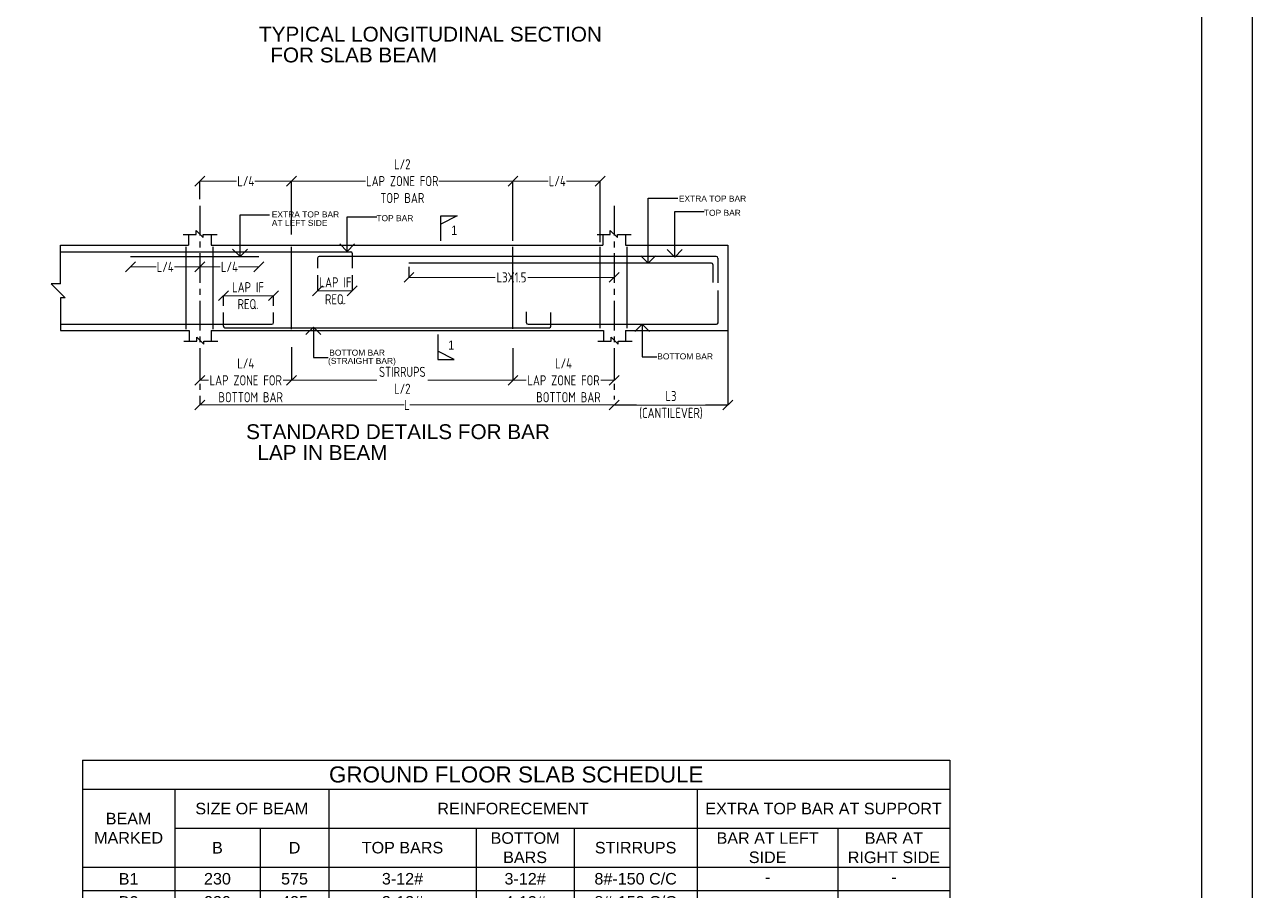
# Model space of a CAD drawing. Header units: inches. Extents: x -605 to 2991212, y -2872845 to 0.
# Drawn here: x 2852199 to 2877048, y -2083516 to -2066002 of the extents above; entities that cross this region are included whole.
import ezdxf
from ezdxf.enums import TextEntityAlignment as Align

# ---------------------------------------------------------------- set-up
doc = ezdxf.new("R2010")
doc.units = ezdxf.units.IN
doc.header["$LTSCALE"] = 600
doc.header["$MEASUREMENT"] = 0
doc.linetypes.add('CENTER', pattern=[2, 1.25, -0.25, 0.25, -0.25])
for name, color, linetype, lineweight in [('BLOCK', 7, 'Continuous', 30), ('ELE', 30, 'Continuous', 18), ('L4', 4, 'Continuous', 30), ('rDIMension', 1, 'Continuous', 18), ('rRCC 1', 3, 'Continuous', 25), ('rRCC 2', 40, 'Continuous', 15), ('rREINF 1', 1, 'Continuous', 25), ('rSHEET', 2, 'Continuous', 30), ('TEXT6', 6, 'Continuous', 50)]:
    doc.layers.add(name, color=color, linetype=linetype, lineweight=lineweight)
doc.layers.add('see level', color=2, linetype='Continuous')
doc.styles.add('DIM', font='geniso.shx', dxfattribs={"width": 0.85})
doc.styles.add('ROMANS', font='arial.ttf')
doc.styles.get("Standard").update_dxf_attribs({"font": 'arial.ttf'})
doc.styles.add('style1', font='arial.ttf', dxfattribs={"height": 8})
doc.dimstyles.new('ST-100', dxfattribs={"dimscale": 100, "dimtxt": 2.5, "dimasz": 2, "dimexe": 0.18, "dimexo": 0.0625, "dimgap": 0.2, "dimtad": 0, "dimdec": 0, "dimzin": 0, "dimdsep": 46, "dimtxsty": 'DIM', "dimblk": 'OPEN90', "dimcen": 0.09, "dimclrd": 256, "dimclrt": 7, "dimadec": 0, "dimazin": 0, "dimtfac": 1, "dimtdec": 0, "dimtofl": 0, "dimtmove": 0, "dimatfit": 3, "dimldrblk": 'OPEN90', "dimfxl": 1, "dimtolj": 1, "dimtzin": 0, "dimlwd": -1, "dimarcsym": 0})

# ---------------------------------------------------------------- blocks, each defined once
blk = doc.blocks.new('_Oblique')
at = {"color": 0, "lineweight": -2}
blk.add_line((-0.5, -0.5), (0.5, 0.5), dxfattribs=at)
blk = doc.blocks.new('*D230')
at = {"layer": 'Defpoints', "color": 0, "linetype": 'ByBlock', "transparency": 16777216}
for p in [(2862083, -2069169), (2862083, -2070377), (2863848, -2070405)]:
    blk.add_point(p, dxfattribs=at)
at = {"layer": 'rDIMension', "color": 0, "lineweight": -2, "transparency": 16777216}
for p, q in [((2862083, -2070377), (2862083, -2069169)), ((2863848, -2070405), (2863848, -2069169))]:
    blk.add_line(p, q, dxfattribs=at)
at = {"layer": 'rDIMension', "transparency": 16777216}
for p, q in [((2862083, -2069169), (2862794, -2069169)), ((2863848, -2069169), (2863165, -2069169))]:
    blk.add_line(p, q, dxfattribs=at)
at = {"layer": 'rDIMension', "linetype": 'ByBlock', "transparency": 16777216, "xscale": 200, "yscale": 200, "zscale": 200, "rotation": 180}
blk.add_blockref('_Oblique', (2862083, -2069169), dxfattribs=at)
at = {"layer": 'rDIMension', "linetype": 'ByBlock', "transparency": 16777216, "xscale": 200, "yscale": 200, "zscale": 200}
blk.add_blockref('_Oblique', (2863848, -2069169), dxfattribs=at)
at = {"layer": 'rDIMension', "color": 7, "linetype": 'ByBlock', "transparency": 16777216, "insert": (2862980, -2069169), "char_height": 205, "attachment_point": 5, "style": 'DIM'}
blk.add_mtext('\\A1;L/4', dxfattribs=at)
blk = doc.blocks.new('_Open90')
at = {"color": 0, "linetype": 'ByBlock', "lineweight": -2}
for p, q in [((0, 0), (-1, 0)), ((-0.5, 0.5), (0, 0)), ((0, 0), (-0.5, -0.5))]:
    blk.add_line(p, q, dxfattribs=at)
blk = doc.blocks.new('*D231')
at = {"layer": 'Defpoints', "color": 0, "linetype": 'ByBlock', "transparency": 16777216}
for p in [(2862083, -2072546), (2864129, -2072546), (2862083, -2073198)]:
    blk.add_point(p, dxfattribs=at)
at = {"layer": 'rDIMension', "color": 0, "lineweight": -2, "transparency": 16777216}
for p, q in [((2862083, -2072546), (2862083, -2073198)), ((2864129, -2072546), (2864129, -2073198))]:
    blk.add_line(p, q, dxfattribs=at)
at = {"layer": 'rDIMension', "transparency": 16777216}
for p, q in [((2862083, -2073198), (2862350, -2073198)), ((2864129, -2073198), (2863862, -2073198))]:
    blk.add_line(p, q, dxfattribs=at)
at = {"layer": 'rDIMension', "linetype": 'ByBlock', "transparency": 16777216, "xscale": 200, "yscale": 200, "zscale": 200, "rotation": 180}
blk.add_blockref('_Oblique', (2862083, -2073198), dxfattribs=at)
at = {"layer": 'rDIMension', "linetype": 'ByBlock', "transparency": 16777216, "xscale": 200, "yscale": 200, "zscale": 200}
blk.add_blockref('_Oblique', (2864129, -2073198), dxfattribs=at)
at = {"layer": 'rDIMension', "color": 7, "linetype": 'ByBlock', "transparency": 16777216, "insert": (2863106, -2073198), "char_height": 205, "attachment_point": 5, "style": 'DIM'}
blk.add_mtext('\\A1;L/4\\PLAP ZONE FOR\\P  BOTTOM BAR', dxfattribs=at)
blk = doc.blocks.new('*D232')
at = {"layer": 'Defpoints', "color": 0, "linetype": 'ByBlock', "transparency": 16777216}
for p in [(2857603, -2072526), (2862083, -2073198), (2862083, -2073198)]:
    blk.add_point(p, dxfattribs=at)
at = {"layer": 'rDIMension', "color": 0, "lineweight": -2, "transparency": 16777216}
blk.add_line((2857603, -2072526), (2857603, -2073198), dxfattribs=at)
at = {"layer": 'rDIMension', "transparency": 16777216}
for p, q in [((2857603, -2073198), (2859328, -2073198)), ((2862083, -2073198), (2860358, -2073198))]:
    blk.add_line(p, q, dxfattribs=at)
at = {"layer": 'rDIMension', "linetype": 'ByBlock', "transparency": 16777216, "xscale": 200, "yscale": 200, "zscale": 200, "rotation": 180}
blk.add_blockref('_Oblique', (2857603, -2073198), dxfattribs=at)
at = {"layer": 'rDIMension', "linetype": 'ByBlock', "transparency": 16777216, "xscale": 200, "yscale": 200, "zscale": 200}
blk.add_blockref('_Oblique', (2862083, -2073198), dxfattribs=at)
at = {"layer": 'rDIMension', "color": 7, "linetype": 'ByBlock', "transparency": 16777216, "insert": (2859843, -2073198), "char_height": 205, "attachment_point": 5, "style": 'DIM'}
blk.add_mtext('\\A1;STIRRUPS\\PL/2', dxfattribs=at)
blk = doc.blocks.new('*D233')
at = {"layer": 'Defpoints', "color": 0, "linetype": 'ByBlock', "transparency": 16777216}
for p in [(2855748, -2073584), (2864129, -2073697), (2864129, -2073697)]:
    blk.add_point(p, dxfattribs=at)
at = {"layer": 'rDIMension', "color": 0, "lineweight": -2, "transparency": 16777216}
for p, q in [((2855748, -2073584), (2855748, -2073697)), ((2864129, -2073697), (2864129, -2073697))]:
    blk.add_line(p, q, dxfattribs=at)
at = {"layer": 'rDIMension', "transparency": 16777216}
for p, q in [((2855748, -2073697), (2859883, -2073697)), ((2864129, -2073697), (2859993, -2073697))]:
    blk.add_line(p, q, dxfattribs=at)
at = {"layer": 'rDIMension', "linetype": 'ByBlock', "transparency": 16777216, "xscale": 200, "yscale": 200, "zscale": 200, "rotation": 180}
blk.add_blockref('_Oblique', (2855748, -2073697), dxfattribs=at)
at = {"layer": 'rDIMension', "linetype": 'ByBlock', "transparency": 16777216, "xscale": 200, "yscale": 200, "zscale": 200}
blk.add_blockref('_Oblique', (2864129, -2073697), dxfattribs=at)
at = {"layer": 'rDIMension', "color": 7, "linetype": 'ByBlock', "transparency": 16777216, "insert": (2859938, -2073697), "char_height": 205, "attachment_point": 5, "style": 'DIM'}
blk.add_mtext('\\A1;L', dxfattribs=at)
blk = doc.blocks.new('*D255')
at = {"layer": 'Defpoints', "color": 0, "linetype": 'ByBlock', "transparency": 16777216}
for p in [(2866432, -2072191), (2864129, -2073697), (2866432, -2073697)]:
    blk.add_point(p, dxfattribs=at)
at = {"layer": 'rDIMension', "color": 0, "lineweight": -2, "transparency": 16777216}
for p, q in [((2866432, -2072191), (2866432, -2073697)), ((2864129, -2073697), (2864129, -2073697))]:
    blk.add_line(p, q, dxfattribs=at)
at = {"layer": 'rDIMension', "transparency": 16777216}
for p, q in [((2864129, -2073697), (2864581, -2073697)), ((2866432, -2073697), (2865980, -2073697))]:
    blk.add_line(p, q, dxfattribs=at)
at = {"layer": 'rDIMension', "linetype": 'ByBlock', "transparency": 16777216, "xscale": 200, "yscale": 200, "zscale": 200, "rotation": 180}
blk.add_blockref('_Oblique', (2864129, -2073697), dxfattribs=at)
at = {"layer": 'rDIMension', "linetype": 'ByBlock', "transparency": 16777216, "xscale": 200, "yscale": 200, "zscale": 200}
blk.add_blockref('_Oblique', (2866432, -2073697), dxfattribs=at)
at = {"layer": 'rDIMension', "color": 7, "linetype": 'ByBlock', "transparency": 16777216, "insert": (2865280, -2073697), "char_height": 205, "attachment_point": 5, "style": 'DIM'}
blk.add_mtext('\\A1;L3\\P(CANTILEVER)', dxfattribs=at)
blk = doc.blocks.new('*D234')
at = {"layer": 'Defpoints', "color": 0, "linetype": 'ByBlock', "transparency": 16777216}
for p in [(2855748, -2072876), (2855748, -2073198), (2857603, -2073198)]:
    blk.add_point(p, dxfattribs=at)
at = {"layer": 'rDIMension', "color": 0, "lineweight": -2, "transparency": 16777216}
blk.add_line((2855748, -2072876), (2855748, -2073198), dxfattribs=at)
at = {"layer": 'rDIMension', "transparency": 16777216}
for p, q in [((2855748, -2073198), (2855919, -2073198)), ((2857603, -2073198), (2857431, -2073198))]:
    blk.add_line(p, q, dxfattribs=at)
at = {"layer": 'rDIMension', "linetype": 'ByBlock', "transparency": 16777216, "xscale": 200, "yscale": 200, "zscale": 200, "rotation": 180}
blk.add_blockref('_Oblique', (2855748, -2073198), dxfattribs=at)
at = {"layer": 'rDIMension', "linetype": 'ByBlock', "transparency": 16777216, "xscale": 200, "yscale": 200, "zscale": 200}
blk.add_blockref('_Oblique', (2857603, -2073198), dxfattribs=at)
at = {"layer": 'rDIMension', "color": 7, "linetype": 'ByBlock', "transparency": 16777216, "insert": (2856675, -2073198), "char_height": 205, "attachment_point": 5, "style": 'DIM'}
blk.add_mtext('\\A1;L/4\\PLAP ZONE FOR\\P  BOTTOM BAR', dxfattribs=at)
blk = doc.blocks.new('*D235')
at = {"layer": 'Defpoints', "color": 0, "linetype": 'ByBlock', "transparency": 16777216}
for p in [(2855748, -2070903), (2855748, -2070903), (2856940, -2070903)]:
    blk.add_point(p, dxfattribs=at)
at = {"layer": 'rDIMension', "transparency": 16777216}
for p, q in [((2855748, -2070903), (2856158, -2070903)), ((2856940, -2070903), (2856529, -2070903))]:
    blk.add_line(p, q, dxfattribs=at)
at = {"layer": 'rDIMension', "linetype": 'ByBlock', "transparency": 16777216, "xscale": 200, "yscale": 200, "zscale": 200, "rotation": 180}
blk.add_blockref('_Oblique', (2855748, -2070903), dxfattribs=at)
at = {"layer": 'rDIMension', "linetype": 'ByBlock', "transparency": 16777216, "xscale": 200, "yscale": 200, "zscale": 200}
blk.add_blockref('_Oblique', (2856940, -2070903), dxfattribs=at)
at = {"layer": 'rDIMension', "color": 7, "linetype": 'ByBlock', "transparency": 16777216, "insert": (2856344, -2070903), "char_height": 205, "attachment_point": 5, "style": 'DIM'}
blk.add_mtext('\\A1;L/4', dxfattribs=at)
blk = doc.blocks.new('*D236')
at = {"layer": 'Defpoints', "color": 0, "linetype": 'ByBlock', "transparency": 16777216}
for p in [(2854343, -2070903), (2855748, -2070903), (2855748, -2070903)]:
    blk.add_point(p, dxfattribs=at)
at = {"layer": 'rDIMension', "color": 0, "lineweight": -2, "transparency": 16777216}
for p, q in [((2854343, -2070903), (2854343, -2070903)), ((2855748, -2070903), (2855748, -2070903))]:
    blk.add_line(p, q, dxfattribs=at)
at = {"layer": 'rDIMension', "transparency": 16777216}
for p, q in [((2854343, -2070903), (2854860, -2070903)), ((2855748, -2070903), (2855231, -2070903))]:
    blk.add_line(p, q, dxfattribs=at)
at = {"layer": 'rDIMension', "linetype": 'ByBlock', "transparency": 16777216, "xscale": 200, "yscale": 200, "zscale": 200, "rotation": 180}
blk.add_blockref('_Oblique', (2854343, -2070903), dxfattribs=at)
at = {"layer": 'rDIMension', "linetype": 'ByBlock', "transparency": 16777216, "xscale": 200, "yscale": 200, "zscale": 200}
blk.add_blockref('_Oblique', (2855748, -2070903), dxfattribs=at)
at = {"layer": 'rDIMension', "color": 7, "linetype": 'ByBlock', "transparency": 16777216, "insert": (2855045, -2070903), "char_height": 205, "attachment_point": 5, "style": 'DIM'}
blk.add_mtext('\\A1;L/4', dxfattribs=at)
blk = doc.blocks.new('*D237')
at = {"layer": 'Defpoints', "color": 0, "linetype": 'ByBlock', "transparency": 16777216}
for p in [(2859978, -2070903), (2859978, -2071116), (2864129, -2071116)]:
    blk.add_point(p, dxfattribs=at)
at = {"layer": 'rDIMension', "color": 0, "lineweight": -2, "transparency": 16777216}
blk.add_line((2859978, -2070903), (2859978, -2071116), dxfattribs=at)
at = {"layer": 'rDIMension', "transparency": 16777216}
for p, q in [((2859978, -2071116), (2861725, -2071116)), ((2864129, -2071116), (2862382, -2071116))]:
    blk.add_line(p, q, dxfattribs=at)
at = {"layer": 'rDIMension', "linetype": 'ByBlock', "transparency": 16777216, "xscale": 200, "yscale": 200, "zscale": 200, "rotation": 180}
blk.add_blockref('_Oblique', (2859978, -2071116), dxfattribs=at)
at = {"layer": 'rDIMension', "linetype": 'ByBlock', "transparency": 16777216, "xscale": 200, "yscale": 200, "zscale": 200}
blk.add_blockref('_Oblique', (2864129, -2071116), dxfattribs=at)
at = {"layer": 'rDIMension', "color": 7, "linetype": 'ByBlock', "transparency": 16777216, "insert": (2862053, -2071116), "char_height": 205, "attachment_point": 5, "style": 'DIM'}
blk.add_mtext('\\A1;L3X1.5', dxfattribs=at)
blk = doc.blocks.new('SMV-2')
at = {"layer": 'L4'}
for points in [[(0, 0), (0, -815), (-535, -815)], [(-535, -815), (0, -546)]]:
    blk.add_lwpolyline(points, dxfattribs=at)
at = {"layer": 'TEXT6', "style": 'ROMANS', "width": 0.85}
blk.add_attdef('SEC', text='', height=300, dxfattribs=at).set_placement((-410, -346), align=Align.MIDDLE_CENTER)
blk = doc.blocks.new('*D238')
at = {"layer": 'Defpoints', "color": 0, "linetype": 'ByBlock', "transparency": 16777216}
for p in [(2858129, -2071069), (2858829, -2071069), (2858829, -2071388)]:
    blk.add_point(p, dxfattribs=at)
at = {"layer": 'rDIMension', "color": 0, "lineweight": -2, "transparency": 16777216}
for p, q in [((2858129, -2071069), (2858129, -2071388)), ((2858829, -2071069), (2858829, -2071388))]:
    blk.add_line(p, q, dxfattribs=at)
at = {"layer": 'rDIMension', "transparency": 16777216}
for p, q in [((2858129, -2071388), (2858166, -2071388)), ((2858829, -2071388), (2858816, -2071388))]:
    blk.add_line(p, q, dxfattribs=at)
at = {"layer": 'rDIMension', "linetype": 'ByBlock', "transparency": 16777216, "xscale": 200, "yscale": 200, "zscale": 200, "rotation": 180}
blk.add_blockref('_Oblique', (2858129, -2071388), dxfattribs=at)
at = {"layer": 'rDIMension', "linetype": 'ByBlock', "transparency": 16777216, "xscale": 200, "yscale": 200, "zscale": 200}
blk.add_blockref('_Oblique', (2858829, -2071388), dxfattribs=at)
at = {"layer": 'rDIMension', "color": 7, "linetype": 'ByBlock', "transparency": 16777216, "insert": (2858491, -2071388), "char_height": 205, "attachment_point": 5, "style": 'DIM'}
blk.add_mtext('\\A1;LAP IF\\PREQ.', dxfattribs=at)
blk = doc.blocks.new('*D239')
at = {"layer": 'Defpoints', "color": 0, "linetype": 'ByBlock', "transparency": 16777216}
for p in [(2857236, -2071486), (2856225, -2071690), (2857236, -2071690)]:
    blk.add_point(p, dxfattribs=at)
at = {"layer": 'rDIMension', "color": 0, "lineweight": -2, "transparency": 16777216}
for p, q in [((2856225, -2071690), (2856225, -2071486)), ((2857236, -2071690), (2857236, -2071486))]:
    blk.add_line(p, q, dxfattribs=at)
at = {"layer": 'rDIMension', "transparency": 16777216}
for p, q in [((2856225, -2071486), (2856397, -2071486)), ((2857236, -2071486), (2857047, -2071486))]:
    blk.add_line(p, q, dxfattribs=at)
at = {"layer": 'rDIMension', "linetype": 'ByBlock', "transparency": 16777216, "xscale": 200, "yscale": 200, "zscale": 200, "rotation": 180}
blk.add_blockref('_Oblique', (2856225, -2071486), dxfattribs=at)
at = {"layer": 'rDIMension', "linetype": 'ByBlock', "transparency": 16777216, "xscale": 200, "yscale": 200, "zscale": 200}
blk.add_blockref('_Oblique', (2857236, -2071486), dxfattribs=at)
at = {"layer": 'rDIMension', "color": 7, "linetype": 'ByBlock', "transparency": 16777216, "insert": (2856722, -2071486), "char_height": 205, "attachment_point": 5, "style": 'DIM'}
blk.add_mtext('\\A1;LAP IF\\PREQ.', dxfattribs=at)
blk = doc.blocks.new('*D240')
at = {"layer": 'Defpoints', "color": 0, "linetype": 'ByBlock', "transparency": 16777216}
for p in [(2862083, -2069169), (2862083, -2069169), (2857603, -2070250)]:
    blk.add_point(p, dxfattribs=at)
at = {"layer": 'rDIMension', "color": 0, "lineweight": -2, "transparency": 16777216}
blk.add_line((2857603, -2070250), (2857603, -2069169), dxfattribs=at)
at = {"layer": 'rDIMension', "transparency": 16777216}
for p, q in [((2857603, -2069169), (2859100, -2069169)), ((2862083, -2069169), (2860586, -2069169))]:
    blk.add_line(p, q, dxfattribs=at)
at = {"layer": 'rDIMension', "linetype": 'ByBlock', "transparency": 16777216, "xscale": 200, "yscale": 200, "zscale": 200, "rotation": 180}
blk.add_blockref('_Oblique', (2857603, -2069169), dxfattribs=at)
at = {"layer": 'rDIMension', "linetype": 'ByBlock', "transparency": 16777216, "xscale": 200, "yscale": 200, "zscale": 200}
blk.add_blockref('_Oblique', (2862083, -2069169), dxfattribs=at)
at = {"layer": 'rDIMension', "color": 7, "linetype": 'ByBlock', "transparency": 16777216, "insert": (2859843, -2069169), "char_height": 205, "attachment_point": 5, "style": 'DIM'}
blk.add_mtext('\\A1;L/2\\PLAP ZONE FOR\\PTOP BAR', dxfattribs=at)
blk = doc.blocks.new('*D241')
at = {"layer": 'Defpoints', "color": 0, "linetype": 'ByBlock', "transparency": 16777216}
for p in [(2855748, -2069169), (2857603, -2069169), (2855748, -2069535)]:
    blk.add_point(p, dxfattribs=at)
at = {"layer": 'rDIMension', "color": 0, "lineweight": -2, "transparency": 16777216}
blk.add_line((2855748, -2069535), (2855748, -2069169), dxfattribs=at)
at = {"layer": 'rDIMension', "transparency": 16777216}
for p, q in [((2855748, -2069169), (2856490, -2069169)), ((2857603, -2069169), (2856861, -2069169))]:
    blk.add_line(p, q, dxfattribs=at)
at = {"layer": 'rDIMension', "linetype": 'ByBlock', "transparency": 16777216, "xscale": 200, "yscale": 200, "zscale": 200, "rotation": 180}
blk.add_blockref('_Oblique', (2855748, -2069169), dxfattribs=at)
at = {"layer": 'rDIMension', "linetype": 'ByBlock', "transparency": 16777216, "xscale": 200, "yscale": 200, "zscale": 200}
blk.add_blockref('_Oblique', (2857603, -2069169), dxfattribs=at)
at = {"layer": 'rDIMension', "color": 7, "linetype": 'ByBlock', "transparency": 16777216, "insert": (2856675, -2069169), "char_height": 205, "attachment_point": 5, "style": 'DIM'}
blk.add_mtext('\\A1;L/4 ', dxfattribs=at)
blk = doc.blocks.new('*T242')
at = {"layer": 'see level', "color": 0, "linetype": 'ByBlock', "lineweight": -2, "transparency": 16777216}
for p, q in [((0, 0), (17554, 0)), ((0, 0), (0, -3103)), ((17554, 0), (17554, -3103)), ((0, -588), (17554, -588)), ((1866, -588), (1866, -3103)), ((4985, -588), (4985, -3103)), ((12441, -588), (12441, -3103)), ((1866, -1379), (17554, -1379)), ((3596, -1379), (3596, -3103)), ((7967, -1379), (7967, -3103)), ((9947, -1379), (9947, -3103)), ((15289, -1379), (15289, -3103)), ((0, -2169), (17554, -2169)), ((0, -2636), (17554, -2636)), ((0, -3103), (17554, -3103))]:
    blk.add_line(p, q, dxfattribs=at)
at = {"layer": 'see level', "color": 0, "linetype": 'ByBlock', "transparency": 16777216}
for s, insert, char_height, width, attachment_point in [('GROUND FLOOR SLAB SCHEDULE', (8777, -294), 324.32, 17397.91, 5), ('SIZE OF BEAM', (3426, -983), 233.51, 2962.92, 5), ('REINFORECEMENT', (8713, -983), 233.51, 7300.13, 5), ('EXTRA TOP BAR AT SUPPORT', (14997, -983), 233.51, 4957.22, 5), ('BEAM MARKED', (933, -1379), 233.51, 1710.63, 5), ('BOTTOM BARS', (8957, -1774), 233.51, 1824.73, 5), ('BAR AT LEFT SIDE', (13865, -1774), 233.51, 2692.93, 5), ('BAR AT RIGHT SIDE', (16421, -1774), 233.51, 2108.61, 5), ('B', (2731, -1774), 234, 1574.34, 5), ('D', (4291, -1774), 234, 1232.91, 5), ('TOP BARS', (6476, -1774), 233.5, 2826.33, 5), ('STIRRUPS', (11194, -1774), 233.5, 2337.72, 5), ('B1', (933, -2403), 233.5, 1710.63, 5), ('230', (2731, -2403), 233.5, 1574.34, 5), ('575', (4291, -2403), 233.5, 1232.91, 5), ('3-12#', (6476, -2403), 233.5, 2826.33, 5), ('3-12#', (8957, -2403), 233.5, 1824.73, 5), ('8#-150 C/C', (11194, -2403), 233.5, 2337.72, 5), ('-', (13865, -2247), 234, 2692.93, 2), ('-', (16421, -2247), 234, 2108.61, 2), ('B2', (933, -2870), 233.5, 1710.63, 5), ('230', (2731, -2870), 233.5, 1574.34, 5), ('425', (4291, -2870), 233.5, 1232.91, 5), ('3-12#', (6476, -2870), 233.5, 2826.33, 5), ('4-12#', (8957, -2870), 233.5, 1824.73, 5), ('8#-150 C/C', (11194, -2870), 233.5, 2337.72, 5), ('-', (13865, -2714), 234, 2692.93, 2), ('-', (16421, -2714), 234, 2108.61, 2)]:
    blk.add_mtext(s, dxfattribs=dict(at, insert=insert, char_height=char_height, width=width, attachment_point=attachment_point))

msp = doc.modelspace()

# ---------------------------------------------------------------- linework, layer by layer
at = {"color": 8, "linetype": 'CENTER', "ltscale": 0.8}
for p, q in [((2855747.6, -2069669.1), (2855747.6, -2073584.4)), ((2864128.6, -2069669.1), (2864128.6, -2073584.4))]:
    msp.add_line(p, q, dxfattribs=at)
at = {"layer": 'rDIMension', "linetype": 'ByBlock'}
for p, q in [((2858129.5, -2071388.3), (2858822.6, -2071388.3)), ((2856224.9, -2071486), (2857235.8, -2071486)), ((2864128.6, -2073697.5), (2866432.2, -2073697.5))]:
    msp.add_line(p, q, dxfattribs=at)
at = {"layer": 'rRCC 1'}
for p, q in [((2855518.4, -2070249), (2855518.4, -2070466.6)), ((2855976.8, -2070249), (2855976.8, -2070466.6)), ((2863899.4, -2070249), (2863899.4, -2070466.6)), ((2864357.8, -2070249), (2864357.8, -2070466.6)), ((2852927.4, -2070466.6), (2855518.4, -2070466.6)), ((2852927.4, -2071246.8), (2852927.4, -2070466.6)), ((2855976.8, -2070466.6), (2863899.4, -2070466.6)), ((2864357.8, -2070466.6), (2866432.2, -2070466.6)), ((2866432.2, -2070466.6), (2866432.2, -2072191.3)), ((2852927.4, -2071246.8), (2852738.2, -2071246.8)), ((2852738.2, -2071246.8), (2853017.8, -2071526.5)), ((2853017.8, -2071526.5), (2852927.4, -2071526.5)), ((2852927.4, -2071526.5), (2852927.4, -2072191.3)), ((2852927.4, -2072191.3), (2855532.3, -2072191.3)), ((2855532.3, -2072191.3), (2855532.3, -2072408)), ((2855977.2, -2072191.3), (2855977.2, -2072408)), ((2855977.2, -2072191.3), (2863913.3, -2072191.3)), ((2863913.3, -2072191.3), (2863913.3, -2072408)), ((2864357.8, -2072191.3), (2864357.8, -2072408)), ((2864357.8, -2072191.3), (2866432.2, -2072191.3))]:
    msp.add_line(p, q, dxfattribs=at)
for points in [[(2855406.7, -2070249), (2855672.5, -2070249), (2855672.5, -2070167.1), (2855816, -2070310.5), (2855816, -2070249), (2856097.4, -2070249)], [(2863787.7, -2070249), (2864053.5, -2070249), (2864053.5, -2070167.1), (2864197, -2070310.5), (2864197, -2070249), (2864478.4, -2070249)], [(2855420.6, -2072408), (2855686.4, -2072408), (2855686.4, -2072326), (2855829.9, -2072469.5), (2855829.9, -2072408), (2856111.3, -2072408)], [(2863801.6, -2072408), (2864067.4, -2072408), (2864067.4, -2072326), (2864210.9, -2072469.5), (2864210.9, -2072408), (2864492.3, -2072408)]]:
    msp.add_lwpolyline(points, dxfattribs=at)
at = {"layer": 'rREINF 1'}
for p, q in [((2852927.4, -2070596.5), (2858799.1, -2070596.5)), ((2855467.3, -2072162.8), (2855467.3, -2070499.1)), ((2856015.5, -2072162.8), (2856015.5, -2070499.1)), ((2857602.6, -2072162.8), (2857602.6, -2070499.1)), ((2858829.1, -2070626.5), (2858829.1, -2070928.9)), ((2862083.4, -2072159.2), (2862083.4, -2070499.1)), ((2863848.3, -2072144.3), (2863848.3, -2070499.1)), ((2864396.5, -2072144.3), (2864396.5, -2070499.1)), ((2854340.8, -2070694.5), (2856939.9, -2070694.5)), ((2858129.5, -2070724.5), (2858129.5, -2070928.9)), ((2866198.1, -2070694.5), (2858159.5, -2070694.5)), ((2866097.8, -2070826.9), (2859977.8, -2070826.9)), ((2866127.8, -2070856.9), (2866127.8, -2071219.9)), ((2866228.1, -2070724.5), (2866228.1, -2071228.8)), ((2857235.8, -2072031.4), (2857235.8, -2071826.3)), ((2852927.4, -2072061.4), (2857205.8, -2072061.4))]:
    msp.add_line(p, q, dxfattribs=at)
at = {"layer": 'rREINF 1', "color": 1, "linetype": 'ByBlock'}
for p, q in [((2866233.8, -2072032.3), (2866233.8, -2071378.9)), ((2856224.9, -2072103.3), (2856224.9, -2071826.3)), ((2862357.4, -2072032.3), (2862357.4, -2071811)), ((2862851.7, -2072103.3), (2862851.7, -2071826.3)), ((2856254.9, -2072133.3), (2862821.7, -2072133.3)), ((2862387.4, -2072062.3), (2866203.8, -2072062.3))]:
    msp.add_line(p, q, dxfattribs=at)
at = {"layer": 'rREINF 1'}
for centre, start, end in [((2858799.1, -2070626.5), 0, 90), ((2858159.5, -2070724.5), 90, 180), ((2866097.8, -2070856.9), 0, 90), ((2866198.1, -2070724.5), 0, 90), ((2857205.8, -2072031.4), 270, 0)]:
    msp.add_arc(centre, 30, start, end, dxfattribs=at)
at = {"layer": 'rREINF 1', "color": 1, "linetype": 'ByBlock'}
for centre, start, end in [((2856254.9, -2072103.3), 180, 270), ((2862387.4, -2072032.3), 180, 270), ((2862821.7, -2072103.3), 270, 0), ((2866203.8, -2072032.3), 270, 0)]:
    msp.add_arc(centre, 30, start, end, dxfattribs=at)
at = {"layer": 'rSHEET'}
msp.add_lwpolyline([(2877048.1, -2153550.4), (2877048.1, -2045824.8), (2800878.4, -2045824.8), (2800878.4, -2153550.4)], close=True, dxfattribs=at)
msp.add_lwpolyline([(2876024.1, -2151755), (2876024.1, -2047620.3, 0.4142136), (2875254.6, -2046850.8), (2802671.9, -2046850.8, 0.4142136), (2801902.5, -2047620.3), (2801902.5, -2151755, 0.4142136), (2802671.9, -2152524.4), (2875254.6, -2152524.4, 0.4142136)], format="xyb", close=True, dxfattribs=at)

# ---------------------------------------------------------------- block references
msp.add_blockref('*T242', (2853371.5, -2080878.7))
at = {"layer": 'BLOCK'}
ref = msp.add_blockref('SMV-2', (2860620.2, -2070379.2), dxfattribs=dict(at, xscale=0.6250000000291038, yscale=0.6250000000145519, zscale=0.625, rotation=180))
ref.add_attrib('SEC', '1', dxfattribs={"layer": 'TEXT6', "height": 187.5, "style": 'ROMANS', "width": 0.85}).set_placement((2860893.2, -2070162.7), align=Align.MIDDLE_CENTER)
ref = msp.add_blockref('SMV-2', (2860561.6, -2072270.2), dxfattribs=dict(at, xscale=-0.6250000000291038, yscale=0.6250000000291038, zscale=0.6250000000291038))
ref.add_attrib('SEC', '1', dxfattribs={"layer": 'TEXT6', "height": 187.5, "style": 'ROMANS', "width": 0.85}).set_placement((2860834.6, -2072486.7), align=Align.MIDDLE_CENTER)

# ---------------------------------------------------------------- texts
at = {"layer": 'ELE', "style": 'style1'}
for s, p in [('EXTRA TOP BAR', (2865439.7, -2069583)), ('EXTRA TOP BAR', (2857202.4, -2069903.6)), ('TOP BAR', (2859318.8, -2069979)), ('TOP BAR', (2865946.4, -2069870.9)), ('AT LEFT SIDE', (2857202.4, -2070075.3)), ('BOTTOM BAR', (2858365, -2072699.4)), ('BOTTOM BAR', (2865003.6, -2072774.9)), ('(STRAIGHT BAR)', (2858340.2, -2072866.3))]:
    msp.add_text(s, height=122, dxfattribs=at).set_placement(p)
at = {"layer": 'rRCC 2'}
for s, p in [('TYPICAL LONGITUDINAL SECTION ', (2856943.9, -2066345.6)), ('FOR SLAB BEAM', (2857172.2, -2066767.9)), ('STANDARD DETAILS FOR BAR ', (2856683.5, -2074387.4)), ('LAP IN BEAM', (2856911.8, -2074809.7))]:
    msp.add_text(s, height=300, dxfattribs=at).set_placement(p)

# ---------------------------------------------------------------- dimensions: what is measured, and where the dimension line sits
at = {"layer": 'rDIMension', "linetype": 'ByBlock'}
for base, p1, p2, text, picture, middle in [((2862083.4, -2069169.3), (2857602.6, -2070250.1), (2862083.4, -2069169.3), 'L/2\\PLAP ZONE FOR\\PTOP BAR', '*D240', (2859843, -2069169.3)), ((2855747.6, -2069169.3), (2857602.6, -2069169.3), (2855747.6, -2069535.2), 'L/4 ', '*D241', (2856675.1, -2069169.3)), ((2855747.6, -2070902.6), (2854343, -2070902.6), (2855747.6, -2070902.6), 'L/4', '*D236', (2855045.3, -2070902.6)), ((2855747.6, -2070902.6), (2856939.9, -2070902.6), (2855747.6, -2070902.6), 'L/4', '*D235', (2856343.7, -2070902.6)), ((2859977.8, -2071116.4), (2864128.6, -2071116.4), (2859977.8, -2070902.6), 'L3X1.5', '*D237', (2862053.2, -2071116.4)), ((2855747.6, -2073198), (2857602.6, -2073198), (2855747.6, -2072875.7), 'L/4\\PLAP ZONE FOR\\P  BOTTOM BAR', '*D234', (2856675.1, -2073198)), ((2866432.2, -2073697.5), (2864128.6, -2073697.5), (2866432.2, -2072191.3), 'L3\\P(CANTILEVER)', '*D255', (2865280.4, -2073697.5)), ((2862083.4, -2073198), (2857602.6, -2072526.4), (2862083.4, -2073198), 'STIRRUPS\\PL/2', '*D232', (2859843, -2073198)), ((2864128.6, -2073697.5), (2855747.6, -2073584.4), (2864128.6, -2073697.5), 'L', '*D233', (2859938.1, -2073697.5))]:
    dim = msp.add_linear_dim(base=base, p1=p1, p2=p2, text=text, dimstyle='ST-100', override={"dimtxt": 2.05, "dimexe": 0, "dimexo": 0, "dimblk1": 'Oblique', "dimblk2": 'Oblique', "dimsah": 1, "dimfxl": 3, "dimtfillclr": 256, "dimarcsym": 1}, dxfattribs=at)
    dim.commit()
    dim.dimension.update_dxf_attribs({"geometry": picture, "text_midpoint": middle})
for base, p1, p2, text, picture, middle in [((2862083.4, -2069169.3), (2863848.3, -2070405.1), (2862083.4, -2070376.6), 'L/4', '*D230', (2862979.9, -2069169.3)), ((2858829.1, -2071388.3), (2858129.5, -2071069.5), (2858829.1, -2071069.5), 'LAP IF\\PREQ.', '*D238', (2858491.2, -2071388.3)), ((2857235.8, -2071486), (2856224.9, -2071689.8), (2857235.8, -2071689.8), 'LAP IF\\PREQ.', '*D239', (2856721.8, -2071486)), ((2862083.4, -2073198), (2864128.6, -2072545.8), (2862083.4, -2072545.8), 'L/4\\PLAP ZONE FOR\\P  BOTTOM BAR', '*D231', (2863106, -2073198))]:
    dim = msp.add_linear_dim(base=base, p1=p1, p2=p2, text=text, dimstyle='ST-100', override={"dimtxt": 2.05, "dimexe": 0, "dimexo": 0, "dimblk1": 'Oblique', "dimblk2": 'Oblique', "dimsah": 1, "dimfxl": 3, "dimtfillclr": 256, "dimarcsym": 1}, dxfattribs=at)
    dim.commit()
    dim.dimension.update_dxf_attribs({"geometry": picture, "text_midpoint": middle, "dimtype": 160})

# ---------------------------------------------------------------- leaders
at = {"layer": 'rREINF 1', "annotation_type": 0, "has_hookline": 1, "hookline_direction": 0}
for points in [[(2864818.6, -2070826.9), (2864818.6, -2069517), (2865417.6, -2069517)], [(2856559.2, -2070694.5), (2856559.2, -2069848.6), (2857158.2, -2069848.6)], [(2858728.2, -2070589.5), (2858728.2, -2069890), (2859327.2, -2069890)], [(2865355.9, -2070704.5), (2865355.9, -2069781.9), (2865954.9, -2069781.9)], [(2858043.8, -2072124.3), (2858043.8, -2072734.9), (2858343.3, -2072734.9)], [(2864696.1, -2072062.3), (2864696.1, -2072725.8), (2864995.6, -2072725.8)]]:
    msp.add_leader(points, dimstyle='ST-100', override={"dimasz": 3}, dxfattribs=at)

doc.saveas('drawing.dxf')
